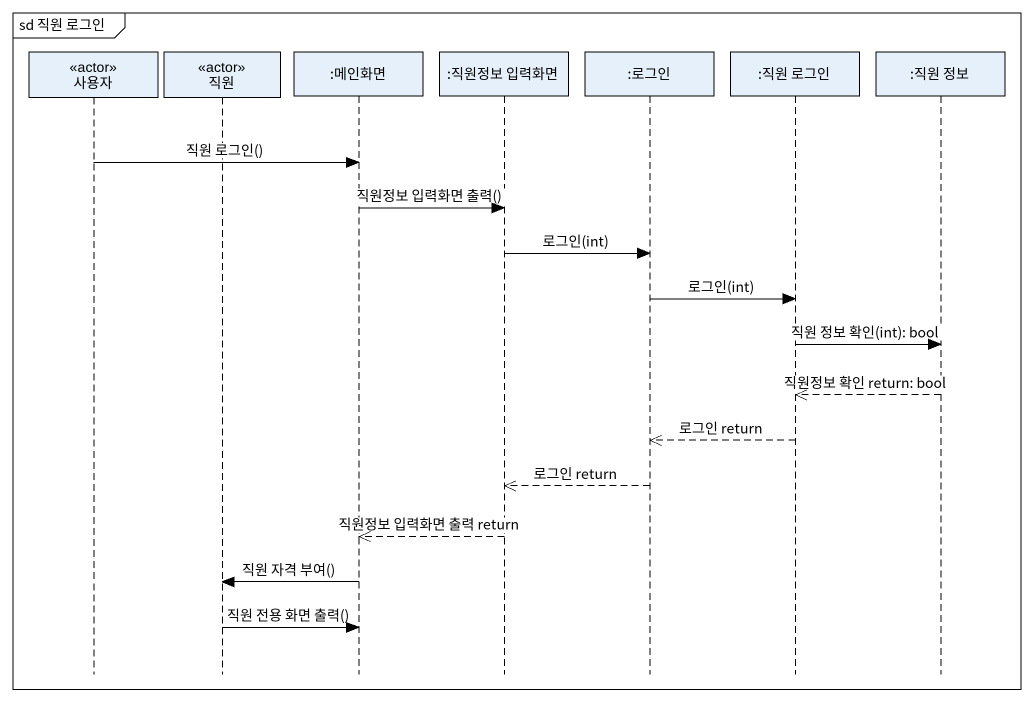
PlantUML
@startuml
mainframe sd 직원 로그인
hide footbox
participant 사용자 <<actor>>
participant 직원 <<actor>>
participant ":메인화면" as 메인화면
participant ":직원정보 입력화면" as 직원정보_입력화면
participant ":로그인" as 로그인
participant ":직원 로그인" as 직원_로그인
participant ":직원 정보" as 직원_정보

사용자 -> 메인화면 : 직원 로그인()
메인화면 -> 직원정보_입력화면 : 직원정보 입력화면 출력()
직원정보_입력화면 -> 로그인 : 로그인(int)
로그인 -> 직원_로그인 : 로그인(int)
직원_로그인 -> 직원_정보 : 직원 정보 확인(int): bool
직원_정보 -->> 직원_로그인 : 직원정보 확인 return: bool
직원_로그인 -->> 로그인 : 로그인 return
로그인 -->> 직원정보_입력화면 : 로그인 return
직원정보_입력화면 -->> 메인화면 : 직원정보 입력화면 출력 return
메인화면 -> 직원 : 직원 자격 부여()
직원 -> 메인화면 : 직원 전용 화면 출력()
@enduml
